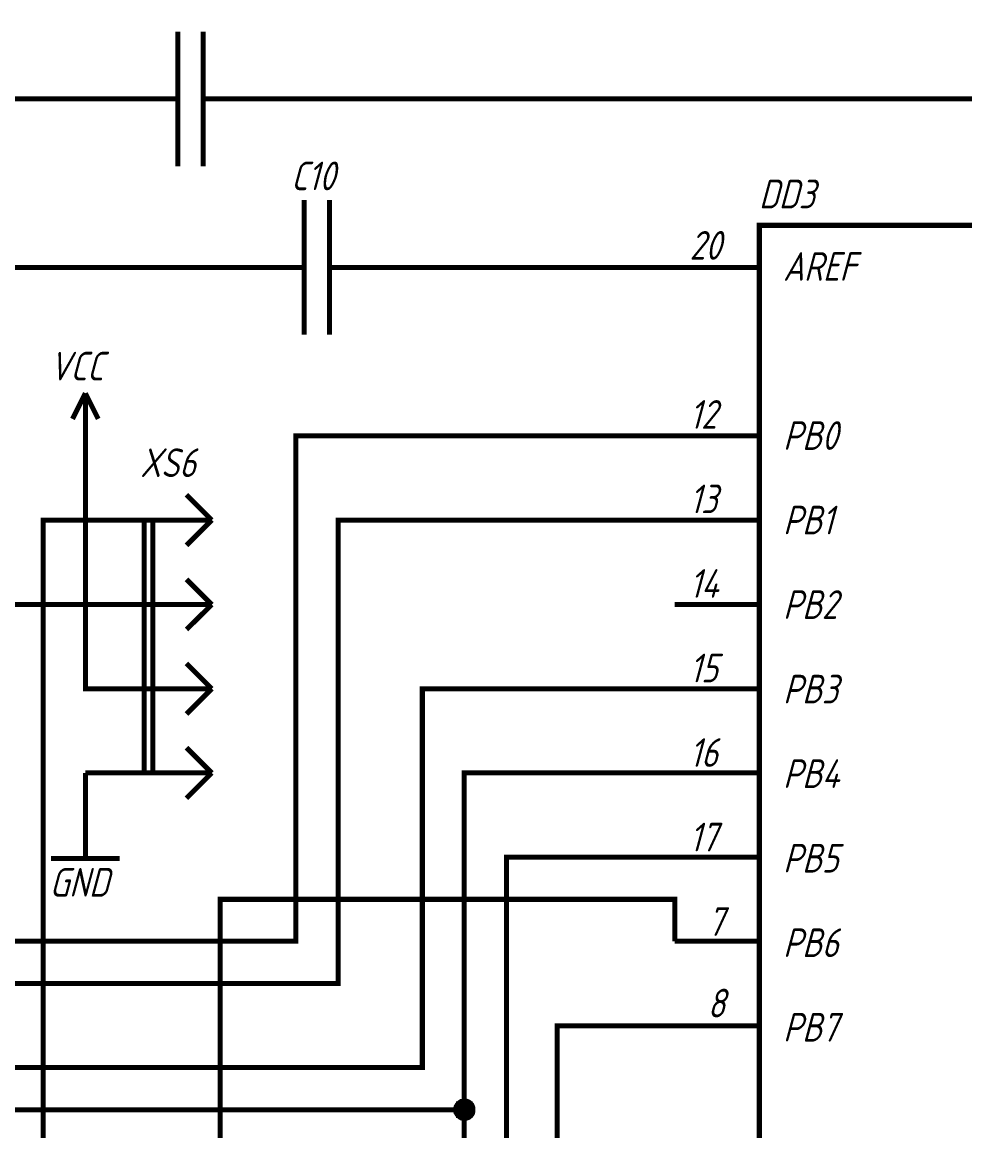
# Model space of a CAD drawing. Header units: millimetres. Extents: x 0 to 841, y 0 to 594.
# Drawn here: x 411.3 to 467.2, y 307.7 to 373.5 of the extents above; entities that cross this region are included whole.
import ezdxf

# ---------------------------------------------------------------- set-up
doc = ezdxf.new("R2010")
doc.units = ezdxf.units.MM
doc.layers.add('Sheet', color=255, linetype='Continuous')
doc.styles.get("Standard").update_dxf_attribs({"font": '', "oblique": 15})
doc.styles.get('Standard').set_extended_font_data('GOST type A')

msp = doc.modelspace()

# ---------------------------------------------------------------- linework, layer by layer
at = {"layer": 'Sheet', "color": 18, "true_color": 0x000000, "const_width": 0.3}
for points in [[(450.001, 348.986), (427.511, 348.986), (427.511, 318.995), (323.506, 318.995), (323.506, 406.482), (343.017, 406.482), (343.017, 406.482)], [(343.017, 401.488), (343.017, 401.488), (333.004, 401.488), (333.004, 316.486), (430.02, 316.486), (430.02, 343.991), (450.001, 343.991)], [(420.5, 372.975), (420.5, 364.979)], [(422.001, 372.975), (422.001, 364.979)], [(425.002, 358.976), (407.508, 358.976), (407.508, 368.988), (417.521, 368.988)], [(420.007, 368.988), (417.521, 368.988)], [(420.5, 368.988), (420.007, 368.988)], [(420.5, 364.979), (420.5, 368.988)], [(422.516, 368.988), (422.001, 368.988)], [(422.516, 368.988), (425.002, 368.988)], [(425.002, 368.988), (502.508, 368.988), (502.508, 358.976), (502.508, 353.981), (502.508, 348.986), (497.513, 348.986)], [(428.004, 362.985), (428.004, 354.989)], [(429.505, 362.985), (429.505, 354.989)], [(427.511, 358.976), (425.002, 358.976)], [(428.004, 358.976), (427.511, 358.976)], [(428.004, 354.989), (428.004, 358.976)], [(430.02, 358.976), (429.505, 358.976)], [(430.02, 358.976), (432.507, 358.976)], [(432.507, 358.976), (450.001, 358.976)], [(455.019, 358.976), (450.001, 358.976)], [(415.012, 351.517), (414.25, 349.994)], [(415.012, 351.517), (415.774, 349.994)], [(415.012, 348.986), (415.012, 351.517)], [(417.521, 333.979), (415.012, 333.979), (415.012, 348.986)], [(455.019, 348.986), (450.001, 348.986)], [(422.516, 343.991), (421.015, 345.492)], [(417.521, 343.991), (412.503, 343.991), (412.503, 278.992), (450.001, 278.992)], [(422.516, 343.991), (417.521, 343.991)], [(418.506, 343.991), (418.506, 328.985)], [(419.022, 343.991), (419.022, 328.985)], [(422.516, 343.991), (421.015, 342.491)], [(455.019, 343.991), (450.001, 343.991)], [(622.999, 341.483), (622.999, 341.483), (532.502, 341.483), (532.502, 333.979), (532.502, 333.979), (532.502, 249.001), (532.009, 249.001), (490.008, 249.001), (490.008, 261.499), (447.515, 261.499), (447.515, 269.002), (437.502, 269.002), (437.502, 308.983)], [(422.516, 338.974), (421.015, 340.475)], [(417.521, 338.974), (410.017, 338.974), (410.017, 283.987), (450.001, 283.987)], [(422.516, 338.974), (417.521, 338.974)], [(422.516, 338.974), (421.015, 337.496)], [(455.019, 338.974), (450.001, 338.974)], [(422.516, 333.979), (421.015, 335.48)], [(367.008, 70.51), (367.008, 88.002), (402.02, 88.002), (402.02, 311.492), (402.02, 311.492), (435.015, 311.492), (435.015, 333.979), (450.001, 333.979)], [(422.516, 333.979), (417.521, 333.979)], [(422.516, 333.979), (421.015, 332.479)], [(455.019, 333.979), (450.001, 333.979)], [(422.516, 328.985), (421.015, 330.485)], [(387.504, 70.51), (387.504, 85.001), (404.999, 85.001), (404.999, 308.983), (404.999, 308.983), (437.502, 308.983), (437.502, 328.985), (450.001, 328.985)], [(415.012, 328.985), (415.012, 323.9)], [(417.521, 328.985), (415.012, 328.985), (415.012, 328.985)], [(422.516, 328.985), (417.521, 328.985)], [(422.516, 328.985), (421.015, 327.484)], [(455.019, 328.985), (450.001, 328.985)], [(450.001, 323.99), (440.011, 323.99), (440.011, 306.497), (407.508, 306.497), (292.011, 306.497), (292.011, 320.496), (237.018, 320.496), (237.018, 320.496), (237.018, 283.987), (179.517, 283.987), (179.517, 314.493)], [(412.973, 323.9), (417.05, 323.9)], [(455.019, 323.99), (450.001, 323.99)], [(423.009, 192.49), (423.009, 202.502), (423.009, 321.481), (450.001, 321.481), (450.001, 318.995)], [(455.019, 318.995), (450.001, 318.995)], [(443.012, 202.502), (443.012, 202.502), (443.012, 313.978), (450.001, 313.978)], [(455.019, 313.978), (450.001, 313.978)], [(437.009, 308.983), (437.009, 309.005), (437.009, 309.028), (437.009, 309.073), (437.009, 309.095), (437.031, 309.117), (437.031, 309.14), (437.031, 309.162), (437.054, 309.185), (437.054, 309.207), (437.076, 309.229), (437.076, 309.252), (437.099, 309.274), (437.099, 309.297), (437.121, 309.319), (437.143, 309.341), (437.166, 309.341), (437.166, 309.364), (437.188, 309.386), (437.211, 309.409), (437.233, 309.409), (437.255, 309.431), (437.278, 309.431), (437.3, 309.453), (437.3, 309.453), (437.323, 309.476), (437.367, 309.476), (437.39, 309.476), (437.412, 309.498), (437.435, 309.498), (437.457, 309.498), (437.479, 309.498), (437.502, 309.498)], [(437.009, 308.983), (437.009, 309.005), (437.009, 309.028), (437.009, 309.073), (437.009, 309.095), (437.031, 309.117), (437.031, 309.14), (437.031, 309.162), (437.054, 309.185), (437.054, 309.207), (437.076, 309.229), (437.076, 309.252), (437.099, 309.274), (437.099, 309.297), (437.121, 309.319), (437.143, 309.341), (437.166, 309.341), (437.166, 309.364), (437.188, 309.386), (437.211, 309.409), (437.233, 309.409), (437.255, 309.431), (437.278, 309.431), (437.3, 309.453), (437.3, 309.453), (437.323, 309.476), (437.367, 309.476), (437.39, 309.476), (437.412, 309.498), (437.435, 309.498), (437.457, 309.498), (437.479, 309.498), (437.502, 309.498)], [(437.009, 308.983), (437.009, 309.005), (437.009, 309.028), (437.009, 309.073), (437.009, 309.095), (437.031, 309.117), (437.031, 309.14), (437.031, 309.162), (437.054, 309.185), (437.054, 309.207), (437.076, 309.229), (437.076, 309.252), (437.099, 309.274), (437.099, 309.297), (437.121, 309.319), (437.143, 309.341), (437.166, 309.341), (437.166, 309.364), (437.188, 309.386), (437.211, 309.409), (437.233, 309.409), (437.255, 309.431), (437.278, 309.431), (437.3, 309.453), (437.3, 309.453), (437.323, 309.476), (437.367, 309.476), (437.39, 309.476), (437.412, 309.498), (437.435, 309.498), (437.457, 309.498), (437.479, 309.498), (437.502, 309.498)], [(437.009, 308.983), (437.009, 309.005), (437.009, 309.028), (437.009, 309.073), (437.009, 309.095), (437.031, 309.117), (437.031, 309.14), (437.031, 309.162), (437.054, 309.185), (437.054, 309.207), (437.076, 309.229), (437.076, 309.252), (437.099, 309.274), (437.099, 309.297), (437.121, 309.319), (437.143, 309.341), (437.166, 309.341), (437.166, 309.364), (437.188, 309.386), (437.211, 309.409), (437.233, 309.409), (437.255, 309.431), (437.278, 309.431), (437.3, 309.453), (437.3, 309.453), (437.323, 309.476), (437.367, 309.476), (437.39, 309.476), (437.412, 309.498), (437.435, 309.498), (437.457, 309.498), (437.479, 309.498), (437.502, 309.498)], [(437.009, 308.983), (437.009, 309.005), (437.009, 309.028), (437.009, 309.073), (437.009, 309.095), (437.031, 309.117), (437.031, 309.14), (437.031, 309.162), (437.054, 309.185), (437.054, 309.207), (437.076, 309.229), (437.076, 309.252), (437.099, 309.274), (437.099, 309.297), (437.121, 309.319), (437.143, 309.341), (437.166, 309.341), (437.166, 309.364), (437.188, 309.386), (437.211, 309.409), (437.233, 309.409), (437.255, 309.431), (437.278, 309.431), (437.3, 309.453), (437.3, 309.453), (437.323, 309.476), (437.367, 309.476), (437.39, 309.476), (437.412, 309.498), (437.435, 309.498), (437.457, 309.498), (437.479, 309.498), (437.502, 309.498)], [(437.009, 308.983), (437.009, 309.005), (437.009, 309.028), (437.009, 309.073), (437.009, 309.095), (437.031, 309.117), (437.031, 309.14), (437.031, 309.162), (437.054, 309.185), (437.054, 309.207), (437.076, 309.229), (437.076, 309.252), (437.099, 309.274), (437.099, 309.297), (437.121, 309.319), (437.143, 309.341), (437.166, 309.341), (437.166, 309.364), (437.188, 309.386), (437.211, 309.409), (437.233, 309.409), (437.255, 309.431), (437.278, 309.431), (437.3, 309.453), (437.3, 309.453), (437.323, 309.476), (437.367, 309.476), (437.39, 309.476), (437.412, 309.498), (437.435, 309.498), (437.457, 309.498), (437.479, 309.498), (437.502, 309.498)], [(437.009, 308.983), (437.009, 309.005), (437.009, 309.028), (437.009, 309.073), (437.009, 309.095), (437.031, 309.117), (437.031, 309.14), (437.031, 309.162), (437.054, 309.185), (437.054, 309.207), (437.076, 309.229), (437.076, 309.252), (437.099, 309.274), (437.099, 309.297), (437.121, 309.319), (437.143, 309.341), (437.166, 309.341), (437.166, 309.364), (437.188, 309.386), (437.211, 309.409), (437.233, 309.409), (437.255, 309.431), (437.278, 309.431), (437.3, 309.453), (437.3, 309.453), (437.323, 309.476), (437.367, 309.476), (437.39, 309.476), (437.412, 309.498), (437.435, 309.498), (437.457, 309.498), (437.479, 309.498), (437.502, 309.498)], [(437.009, 308.983), (437.009, 309.005), (437.009, 309.028), (437.009, 309.073), (437.009, 309.095), (437.031, 309.117), (437.031, 309.14), (437.031, 309.162), (437.054, 309.185), (437.054, 309.207), (437.076, 309.229), (437.076, 309.252), (437.099, 309.274), (437.099, 309.297), (437.121, 309.319), (437.143, 309.341), (437.166, 309.341), (437.166, 309.364), (437.188, 309.386), (437.211, 309.409), (437.233, 309.409), (437.255, 309.431), (437.278, 309.431), (437.3, 309.453), (437.3, 309.453), (437.323, 309.476), (437.367, 309.476), (437.39, 309.476), (437.412, 309.498), (437.435, 309.498), (437.457, 309.498), (437.479, 309.498), (437.502, 309.498)], [(437.502, 309.498), (437.502, 309.498)], [(437.502, 309.498), (437.524, 309.498), (437.547, 309.498), (437.591, 309.498), (437.614, 309.498), (437.636, 309.476), (437.659, 309.476), (437.681, 309.476), (437.703, 309.453), (437.726, 309.453), (437.748, 309.431), (437.771, 309.431), (437.793, 309.409), (437.815, 309.409), (437.838, 309.386), (437.86, 309.364), (437.86, 309.341), (437.883, 309.341), (437.905, 309.319), (437.927, 309.297), (437.927, 309.274), (437.95, 309.252), (437.95, 309.229), (437.972, 309.207), (437.972, 309.185), (437.995, 309.162), (437.995, 309.14), (437.995, 309.117), (438.017, 309.095), (438.017, 309.073), (438.017, 309.028), (438.017, 309.005), (438.017, 308.983)], [(437.502, 309.498), (437.502, 309.498)], [(437.502, 309.498), (437.524, 309.498), (437.547, 309.498), (437.591, 309.498), (437.614, 309.498), (437.636, 309.476), (437.659, 309.476), (437.681, 309.476), (437.703, 309.453), (437.726, 309.453), (437.748, 309.431), (437.771, 309.431), (437.793, 309.409), (437.815, 309.409), (437.838, 309.386), (437.86, 309.364), (437.86, 309.341), (437.883, 309.341), (437.905, 309.319), (437.927, 309.297), (437.927, 309.274), (437.95, 309.252), (437.95, 309.229), (437.972, 309.207), (437.972, 309.185), (437.995, 309.162), (437.995, 309.14), (437.995, 309.117), (438.017, 309.095), (438.017, 309.073), (438.017, 309.028), (438.017, 309.005), (438.017, 308.983)], [(437.502, 309.498), (437.502, 309.498)], [(437.502, 309.498), (437.524, 309.498), (437.547, 309.498), (437.591, 309.498), (437.614, 309.498), (437.636, 309.476), (437.659, 309.476), (437.681, 309.476), (437.703, 309.453), (437.726, 309.453), (437.748, 309.431), (437.771, 309.431), (437.793, 309.409), (437.815, 309.409), (437.838, 309.386), (437.86, 309.364), (437.86, 309.341), (437.883, 309.341), (437.905, 309.319), (437.927, 309.297), (437.927, 309.274), (437.95, 309.252), (437.95, 309.229), (437.972, 309.207), (437.972, 309.185), (437.995, 309.162), (437.995, 309.14), (437.995, 309.117), (438.017, 309.095), (438.017, 309.073), (438.017, 309.028), (438.017, 309.005), (438.017, 308.983)], [(437.502, 309.498), (437.502, 309.498)], [(437.502, 309.498), (437.524, 309.498), (437.547, 309.498), (437.591, 309.498), (437.614, 309.498), (437.636, 309.476), (437.659, 309.476), (437.681, 309.476), (437.703, 309.453), (437.726, 309.453), (437.748, 309.431), (437.771, 309.431), (437.793, 309.409), (437.815, 309.409), (437.838, 309.386), (437.86, 309.364), (437.86, 309.341), (437.883, 309.341), (437.905, 309.319), (437.927, 309.297), (437.927, 309.274), (437.95, 309.252), (437.95, 309.229), (437.972, 309.207), (437.972, 309.185), (437.995, 309.162), (437.995, 309.14), (437.995, 309.117), (438.017, 309.095), (438.017, 309.073), (438.017, 309.028), (438.017, 309.005), (438.017, 308.983)], [(437.502, 309.498), (437.502, 309.498)], [(437.502, 309.498), (437.524, 309.498), (437.547, 309.498), (437.591, 309.498), (437.614, 309.498), (437.636, 309.476), (437.659, 309.476), (437.681, 309.476), (437.703, 309.453), (437.726, 309.453), (437.748, 309.431), (437.771, 309.431), (437.793, 309.409), (437.815, 309.409), (437.838, 309.386), (437.86, 309.364), (437.86, 309.341), (437.883, 309.341), (437.905, 309.319), (437.927, 309.297), (437.927, 309.274), (437.95, 309.252), (437.95, 309.229), (437.972, 309.207), (437.972, 309.185), (437.995, 309.162), (437.995, 309.14), (437.995, 309.117), (438.017, 309.095), (438.017, 309.073), (438.017, 309.028), (438.017, 309.005), (438.017, 308.983)], [(437.502, 309.498), (437.502, 309.498)], [(437.502, 309.498), (437.524, 309.498), (437.547, 309.498), (437.591, 309.498), (437.614, 309.498), (437.636, 309.476), (437.659, 309.476), (437.681, 309.476), (437.703, 309.453), (437.726, 309.453), (437.748, 309.431), (437.771, 309.431), (437.793, 309.409), (437.815, 309.409), (437.838, 309.386), (437.86, 309.364), (437.86, 309.341), (437.883, 309.341), (437.905, 309.319), (437.927, 309.297), (437.927, 309.274), (437.95, 309.252), (437.95, 309.229), (437.972, 309.207), (437.972, 309.185), (437.995, 309.162), (437.995, 309.14), (437.995, 309.117), (438.017, 309.095), (438.017, 309.073), (438.017, 309.028), (438.017, 309.005), (438.017, 308.983)], [(437.502, 309.498), (437.502, 309.498)], [(437.502, 309.498), (437.524, 309.498), (437.547, 309.498), (437.591, 309.498), (437.614, 309.498), (437.636, 309.476), (437.659, 309.476), (437.681, 309.476), (437.703, 309.453), (437.726, 309.453), (437.748, 309.431), (437.771, 309.431), (437.793, 309.409), (437.815, 309.409), (437.838, 309.386), (437.86, 309.364), (437.86, 309.341), (437.883, 309.341), (437.905, 309.319), (437.927, 309.297), (437.927, 309.274), (437.95, 309.252), (437.95, 309.229), (437.972, 309.207), (437.972, 309.185), (437.995, 309.162), (437.995, 309.14), (437.995, 309.117), (438.017, 309.095), (438.017, 309.073), (438.017, 309.028), (438.017, 309.005), (438.017, 308.983)], [(437.502, 309.498), (437.502, 309.498)], [(437.502, 309.498), (437.524, 309.498), (437.547, 309.498), (437.591, 309.498), (437.614, 309.498), (437.636, 309.476), (437.659, 309.476), (437.681, 309.476), (437.703, 309.453), (437.726, 309.453), (437.748, 309.431), (437.771, 309.431), (437.793, 309.409), (437.815, 309.409), (437.838, 309.386), (437.86, 309.364), (437.86, 309.341), (437.883, 309.341), (437.905, 309.319), (437.927, 309.297), (437.927, 309.274), (437.95, 309.252), (437.95, 309.229), (437.972, 309.207), (437.972, 309.185), (437.995, 309.162), (437.995, 309.14), (437.995, 309.117), (438.017, 309.095), (438.017, 309.073), (438.017, 309.028), (438.017, 309.005), (438.017, 308.983)], [(437.502, 308.49), (437.479, 308.49), (437.457, 308.49), (437.435, 308.49), (437.412, 308.49), (437.39, 308.513), (437.367, 308.513), (437.323, 308.513), (437.3, 308.535), (437.3, 308.535), (437.278, 308.557), (437.255, 308.557), (437.233, 308.58), (437.211, 308.58), (437.188, 308.602), (437.166, 308.625), (437.166, 308.647), (437.143, 308.647), (437.121, 308.669), (437.099, 308.692), (437.099, 308.714), (437.076, 308.737), (437.076, 308.759), (437.054, 308.781), (437.054, 308.781), (437.031, 308.804), (437.031, 308.849), (437.031, 308.871), (437.009, 308.893), (437.009, 308.916), (437.009, 308.938), (437.009, 308.961), (437.009, 308.983)], [(437.009, 308.983), (437.009, 308.983)], [(437.502, 308.49), (437.479, 308.49), (437.457, 308.49), (437.435, 308.49), (437.412, 308.49), (437.39, 308.513), (437.367, 308.513), (437.323, 308.513), (437.3, 308.535), (437.3, 308.535), (437.278, 308.557), (437.255, 308.557), (437.233, 308.58), (437.211, 308.58), (437.188, 308.602), (437.166, 308.625), (437.166, 308.647), (437.143, 308.647), (437.121, 308.669), (437.099, 308.692), (437.099, 308.714), (437.076, 308.737), (437.076, 308.759), (437.054, 308.781), (437.054, 308.781), (437.031, 308.804), (437.031, 308.849), (437.031, 308.871), (437.009, 308.893), (437.009, 308.916), (437.009, 308.938), (437.009, 308.961), (437.009, 308.983)], [(437.009, 308.983), (437.009, 308.983)], [(437.502, 308.49), (437.479, 308.49), (437.457, 308.49), (437.435, 308.49), (437.412, 308.49), (437.39, 308.513), (437.367, 308.513), (437.323, 308.513), (437.3, 308.535), (437.3, 308.535), (437.278, 308.557), (437.255, 308.557), (437.233, 308.58), (437.211, 308.58), (437.188, 308.602), (437.166, 308.625), (437.166, 308.647), (437.143, 308.647), (437.121, 308.669), (437.099, 308.692), (437.099, 308.714), (437.076, 308.737), (437.076, 308.759), (437.054, 308.781), (437.054, 308.781), (437.031, 308.804), (437.031, 308.849), (437.031, 308.871), (437.009, 308.893), (437.009, 308.916), (437.009, 308.938), (437.009, 308.961), (437.009, 308.983)], [(437.009, 308.983), (437.009, 308.983)], [(437.502, 308.49), (437.479, 308.49), (437.457, 308.49), (437.435, 308.49), (437.412, 308.49), (437.39, 308.513), (437.367, 308.513), (437.323, 308.513), (437.3, 308.535), (437.3, 308.535), (437.278, 308.557), (437.255, 308.557), (437.233, 308.58), (437.211, 308.58), (437.188, 308.602), (437.166, 308.625), (437.166, 308.647), (437.143, 308.647), (437.121, 308.669), (437.099, 308.692), (437.099, 308.714), (437.076, 308.737), (437.076, 308.759), (437.054, 308.781), (437.054, 308.781), (437.031, 308.804), (437.031, 308.849), (437.031, 308.871), (437.009, 308.893), (437.009, 308.916), (437.009, 308.938), (437.009, 308.961), (437.009, 308.983)], [(437.009, 308.983), (437.009, 308.983)], [(437.502, 308.49), (437.479, 308.49), (437.457, 308.49), (437.435, 308.49), (437.412, 308.49), (437.39, 308.513), (437.367, 308.513), (437.323, 308.513), (437.3, 308.535), (437.3, 308.535), (437.278, 308.557), (437.255, 308.557), (437.233, 308.58), (437.211, 308.58), (437.188, 308.602), (437.166, 308.625), (437.166, 308.647), (437.143, 308.647), (437.121, 308.669), (437.099, 308.692), (437.099, 308.714), (437.076, 308.737), (437.076, 308.759), (437.054, 308.781), (437.054, 308.781), (437.031, 308.804), (437.031, 308.849), (437.031, 308.871), (437.009, 308.893), (437.009, 308.916), (437.009, 308.938), (437.009, 308.961), (437.009, 308.983)], [(437.009, 308.983), (437.009, 308.983)], [(437.502, 308.49), (437.479, 308.49), (437.457, 308.49), (437.435, 308.49), (437.412, 308.49), (437.39, 308.513), (437.367, 308.513), (437.323, 308.513), (437.3, 308.535), (437.3, 308.535), (437.278, 308.557), (437.255, 308.557), (437.233, 308.58), (437.211, 308.58), (437.188, 308.602), (437.166, 308.625), (437.166, 308.647), (437.143, 308.647), (437.121, 308.669), (437.099, 308.692), (437.099, 308.714), (437.076, 308.737), (437.076, 308.759), (437.054, 308.781), (437.054, 308.781), (437.031, 308.804), (437.031, 308.849), (437.031, 308.871), (437.009, 308.893), (437.009, 308.916), (437.009, 308.938), (437.009, 308.961), (437.009, 308.983)], [(437.009, 308.983), (437.009, 308.983)], [(437.502, 308.49), (437.479, 308.49), (437.457, 308.49), (437.435, 308.49), (437.412, 308.49), (437.39, 308.513), (437.367, 308.513), (437.323, 308.513), (437.3, 308.535), (437.3, 308.535), (437.278, 308.557), (437.255, 308.557), (437.233, 308.58), (437.211, 308.58), (437.188, 308.602), (437.166, 308.625), (437.166, 308.647), (437.143, 308.647), (437.121, 308.669), (437.099, 308.692), (437.099, 308.714), (437.076, 308.737), (437.076, 308.759), (437.054, 308.781), (437.054, 308.781), (437.031, 308.804), (437.031, 308.849), (437.031, 308.871), (437.009, 308.893), (437.009, 308.916), (437.009, 308.938), (437.009, 308.961), (437.009, 308.983)], [(437.009, 308.983), (437.009, 308.983)], [(437.502, 308.49), (437.479, 308.49), (437.457, 308.49), (437.435, 308.49), (437.412, 308.49), (437.39, 308.513), (437.367, 308.513), (437.323, 308.513), (437.3, 308.535), (437.3, 308.535), (437.278, 308.557), (437.255, 308.557), (437.233, 308.58), (437.211, 308.58), (437.188, 308.602), (437.166, 308.625), (437.166, 308.647), (437.143, 308.647), (437.121, 308.669), (437.099, 308.692), (437.099, 308.714), (437.076, 308.737), (437.076, 308.759), (437.054, 308.781), (437.054, 308.781), (437.031, 308.804), (437.031, 308.849), (437.031, 308.871), (437.009, 308.893), (437.009, 308.916), (437.009, 308.938), (437.009, 308.961), (437.009, 308.983)], [(437.009, 308.983), (437.009, 308.983)], [(438.017, 308.983), (438.017, 308.961), (438.017, 308.938), (438.017, 308.916), (438.017, 308.893), (437.995, 308.871), (437.995, 308.849), (437.995, 308.804), (437.972, 308.781), (437.972, 308.781), (437.95, 308.759), (437.95, 308.737), (437.927, 308.714), (437.927, 308.692), (437.905, 308.669), (437.883, 308.647), (437.86, 308.647), (437.86, 308.625), (437.838, 308.602), (437.815, 308.58), (437.793, 308.58), (437.771, 308.557), (437.748, 308.557), (437.726, 308.535), (437.703, 308.535), (437.681, 308.513), (437.659, 308.513), (437.636, 308.513), (437.614, 308.49), (437.591, 308.49), (437.547, 308.49), (437.524, 308.49), (437.502, 308.49)], [(438.017, 308.983), (438.017, 308.961), (438.017, 308.938), (438.017, 308.916), (438.017, 308.893), (437.995, 308.871), (437.995, 308.849), (437.995, 308.804), (437.972, 308.781), (437.972, 308.781), (437.95, 308.759), (437.95, 308.737), (437.927, 308.714), (437.927, 308.692), (437.905, 308.669), (437.883, 308.647), (437.86, 308.647), (437.86, 308.625), (437.838, 308.602), (437.815, 308.58), (437.793, 308.58), (437.771, 308.557), (437.748, 308.557), (437.726, 308.535), (437.703, 308.535), (437.681, 308.513), (437.659, 308.513), (437.636, 308.513), (437.614, 308.49), (437.591, 308.49), (437.547, 308.49), (437.524, 308.49), (437.502, 308.49)], [(438.017, 308.983), (438.017, 308.961), (438.017, 308.938), (438.017, 308.916), (438.017, 308.893), (437.995, 308.871), (437.995, 308.849), (437.995, 308.804), (437.972, 308.781), (437.972, 308.781), (437.95, 308.759), (437.95, 308.737), (437.927, 308.714), (437.927, 308.692), (437.905, 308.669), (437.883, 308.647), (437.86, 308.647), (437.86, 308.625), (437.838, 308.602), (437.815, 308.58), (437.793, 308.58), (437.771, 308.557), (437.748, 308.557), (437.726, 308.535), (437.703, 308.535), (437.681, 308.513), (437.659, 308.513), (437.636, 308.513), (437.614, 308.49), (437.591, 308.49), (437.547, 308.49), (437.524, 308.49), (437.502, 308.49)], [(438.017, 308.983), (438.017, 308.961), (438.017, 308.938), (438.017, 308.916), (438.017, 308.893), (437.995, 308.871), (437.995, 308.849), (437.995, 308.804), (437.972, 308.781), (437.972, 308.781), (437.95, 308.759), (437.95, 308.737), (437.927, 308.714), (437.927, 308.692), (437.905, 308.669), (437.883, 308.647), (437.86, 308.647), (437.86, 308.625), (437.838, 308.602), (437.815, 308.58), (437.793, 308.58), (437.771, 308.557), (437.748, 308.557), (437.726, 308.535), (437.703, 308.535), (437.681, 308.513), (437.659, 308.513), (437.636, 308.513), (437.614, 308.49), (437.591, 308.49), (437.547, 308.49), (437.524, 308.49), (437.502, 308.49)], [(438.017, 308.983), (438.017, 308.961), (438.017, 308.938), (438.017, 308.916), (438.017, 308.893), (437.995, 308.871), (437.995, 308.849), (437.995, 308.804), (437.972, 308.781), (437.972, 308.781), (437.95, 308.759), (437.95, 308.737), (437.927, 308.714), (437.927, 308.692), (437.905, 308.669), (437.883, 308.647), (437.86, 308.647), (437.86, 308.625), (437.838, 308.602), (437.815, 308.58), (437.793, 308.58), (437.771, 308.557), (437.748, 308.557), (437.726, 308.535), (437.703, 308.535), (437.681, 308.513), (437.659, 308.513), (437.636, 308.513), (437.614, 308.49), (437.591, 308.49), (437.547, 308.49), (437.524, 308.49), (437.502, 308.49)], [(438.017, 308.983), (438.017, 308.961), (438.017, 308.938), (438.017, 308.916), (438.017, 308.893), (437.995, 308.871), (437.995, 308.849), (437.995, 308.804), (437.972, 308.781), (437.972, 308.781), (437.95, 308.759), (437.95, 308.737), (437.927, 308.714), (437.927, 308.692), (437.905, 308.669), (437.883, 308.647), (437.86, 308.647), (437.86, 308.625), (437.838, 308.602), (437.815, 308.58), (437.793, 308.58), (437.771, 308.557), (437.748, 308.557), (437.726, 308.535), (437.703, 308.535), (437.681, 308.513), (437.659, 308.513), (437.636, 308.513), (437.614, 308.49), (437.591, 308.49), (437.547, 308.49), (437.524, 308.49), (437.502, 308.49)], [(438.017, 308.983), (438.017, 308.961), (438.017, 308.938), (438.017, 308.916), (438.017, 308.893), (437.995, 308.871), (437.995, 308.849), (437.995, 308.804), (437.972, 308.781), (437.972, 308.781), (437.95, 308.759), (437.95, 308.737), (437.927, 308.714), (437.927, 308.692), (437.905, 308.669), (437.883, 308.647), (437.86, 308.647), (437.86, 308.625), (437.838, 308.602), (437.815, 308.58), (437.793, 308.58), (437.771, 308.557), (437.748, 308.557), (437.726, 308.535), (437.703, 308.535), (437.681, 308.513), (437.659, 308.513), (437.636, 308.513), (437.614, 308.49), (437.591, 308.49), (437.547, 308.49), (437.524, 308.49), (437.502, 308.49)], [(438.017, 308.983), (438.017, 308.961), (438.017, 308.938), (438.017, 308.916), (438.017, 308.893), (437.995, 308.871), (437.995, 308.849), (437.995, 308.804), (437.972, 308.781), (437.972, 308.781), (437.95, 308.759), (437.95, 308.737), (437.927, 308.714), (437.927, 308.692), (437.905, 308.669), (437.883, 308.647), (437.86, 308.647), (437.86, 308.625), (437.838, 308.602), (437.815, 308.58), (437.793, 308.58), (437.771, 308.557), (437.748, 308.557), (437.726, 308.535), (437.703, 308.535), (437.681, 308.513), (437.659, 308.513), (437.636, 308.513), (437.614, 308.49), (437.591, 308.49), (437.547, 308.49), (437.524, 308.49), (437.502, 308.49)], [(438.017, 308.983), (438.017, 308.983), (438.017, 308.983), (438.017, 308.983), (438.017, 308.983), (438.017, 308.983), (438.017, 308.983), (438.017, 308.983), (438.017, 308.983), (438.017, 308.983), (438.017, 308.983), (438.017, 308.983), (438.017, 308.983), (438.017, 308.983), (438.017, 308.983), (438.017, 308.983), (438.017, 308.983), (438.017, 308.983), (438.017, 308.983), (438.017, 308.983), (438.017, 308.983), (438.017, 308.983), (438.017, 308.983), (438.017, 308.983), (438.017, 308.983), (438.017, 308.983), (438.017, 308.983), (438.017, 308.983), (438.017, 308.983), (438.017, 308.983), (438.017, 308.983), (438.017, 308.983), (438.017, 308.983)], [(438.017, 308.983), (438.017, 308.983)], [(438.017, 308.983), (438.017, 308.983), (438.017, 308.983), (438.017, 308.983), (438.017, 308.983), (438.017, 308.983), (438.017, 308.983), (438.017, 308.983), (438.017, 308.983), (438.017, 308.983), (438.017, 308.983), (438.017, 308.983), (438.017, 308.983), (438.017, 308.983), (438.017, 308.983), (438.017, 308.983), (438.017, 308.983), (438.017, 308.983), (438.017, 308.983), (438.017, 308.983), (438.017, 308.983), (438.017, 308.983), (438.017, 308.983), (438.017, 308.983), (438.017, 308.983), (438.017, 308.983), (438.017, 308.983), (438.017, 308.983), (438.017, 308.983), (438.017, 308.983), (438.017, 308.983), (438.017, 308.983), (438.017, 308.983)], [(438.017, 308.983), (438.017, 308.983)], [(438.017, 308.983), (438.017, 308.983), (438.017, 308.983), (438.017, 308.983), (438.017, 308.983), (438.017, 308.983), (438.017, 308.983), (438.017, 308.983), (438.017, 308.983), (438.017, 308.983), (438.017, 308.983), (438.017, 308.983), (438.017, 308.983), (438.017, 308.983), (438.017, 308.983), (438.017, 308.983), (438.017, 308.983), (438.017, 308.983), (438.017, 308.983), (438.017, 308.983), (438.017, 308.983), (438.017, 308.983), (438.017, 308.983), (438.017, 308.983), (438.017, 308.983), (438.017, 308.983), (438.017, 308.983), (438.017, 308.983), (438.017, 308.983), (438.017, 308.983), (438.017, 308.983), (438.017, 308.983), (438.017, 308.983)], [(438.017, 308.983), (438.017, 308.983)], [(438.017, 308.983), (438.017, 308.983), (438.017, 308.983), (438.017, 308.983), (438.017, 308.983), (438.017, 308.983), (438.017, 308.983), (438.017, 308.983), (438.017, 308.983), (438.017, 308.983), (438.017, 308.983), (438.017, 308.983), (438.017, 308.983), (438.017, 308.983), (438.017, 308.983), (438.017, 308.983), (438.017, 308.983), (438.017, 308.983), (438.017, 308.983), (438.017, 308.983), (438.017, 308.983), (438.017, 308.983), (438.017, 308.983), (438.017, 308.983), (438.017, 308.983), (438.017, 308.983), (438.017, 308.983), (438.017, 308.983), (438.017, 308.983), (438.017, 308.983), (438.017, 308.983), (438.017, 308.983), (438.017, 308.983)], [(438.017, 308.983), (438.017, 308.983)], [(438.017, 308.983), (438.017, 308.983), (438.017, 308.983), (438.017, 308.983), (438.017, 308.983), (438.017, 308.983), (438.017, 308.983), (438.017, 308.983), (438.017, 308.983), (438.017, 308.983), (438.017, 308.983), (438.017, 308.983), (438.017, 308.983), (438.017, 308.983), (438.017, 308.983), (438.017, 308.983), (438.017, 308.983), (438.017, 308.983), (438.017, 308.983), (438.017, 308.983), (438.017, 308.983), (438.017, 308.983), (438.017, 308.983), (438.017, 308.983), (438.017, 308.983), (438.017, 308.983), (438.017, 308.983), (438.017, 308.983), (438.017, 308.983), (438.017, 308.983), (438.017, 308.983), (438.017, 308.983), (438.017, 308.983)], [(438.017, 308.983), (438.017, 308.983)], [(438.017, 308.983), (438.017, 308.983), (438.017, 308.983), (438.017, 308.983), (438.017, 308.983), (438.017, 308.983), (438.017, 308.983), (438.017, 308.983), (438.017, 308.983), (438.017, 308.983), (438.017, 308.983), (438.017, 308.983), (438.017, 308.983), (438.017, 308.983), (438.017, 308.983), (438.017, 308.983), (438.017, 308.983), (438.017, 308.983), (438.017, 308.983), (438.017, 308.983), (438.017, 308.983), (438.017, 308.983), (438.017, 308.983), (438.017, 308.983), (438.017, 308.983), (438.017, 308.983), (438.017, 308.983), (438.017, 308.983), (438.017, 308.983), (438.017, 308.983), (438.017, 308.983), (438.017, 308.983), (438.017, 308.983)], [(438.017, 308.983), (438.017, 308.983)], [(438.017, 308.983), (438.017, 308.983), (438.017, 308.983), (438.017, 308.983), (438.017, 308.983), (438.017, 308.983), (438.017, 308.983), (438.017, 308.983), (438.017, 308.983), (438.017, 308.983), (438.017, 308.983), (438.017, 308.983), (438.017, 308.983), (438.017, 308.983), (438.017, 308.983), (438.017, 308.983), (438.017, 308.983), (438.017, 308.983), (438.017, 308.983), (438.017, 308.983), (438.017, 308.983), (438.017, 308.983), (438.017, 308.983), (438.017, 308.983), (438.017, 308.983), (438.017, 308.983), (438.017, 308.983), (438.017, 308.983), (438.017, 308.983), (438.017, 308.983), (438.017, 308.983), (438.017, 308.983), (438.017, 308.983)], [(438.017, 308.983), (438.017, 308.983)], [(438.017, 308.983), (438.017, 308.983), (438.017, 308.983), (438.017, 308.983), (438.017, 308.983), (438.017, 308.983), (438.017, 308.983), (438.017, 308.983), (438.017, 308.983), (438.017, 308.983), (438.017, 308.983), (438.017, 308.983), (438.017, 308.983), (438.017, 308.983), (438.017, 308.983), (438.017, 308.983), (438.017, 308.983), (438.017, 308.983), (438.017, 308.983), (438.017, 308.983), (438.017, 308.983), (438.017, 308.983), (438.017, 308.983), (438.017, 308.983), (438.017, 308.983), (438.017, 308.983), (438.017, 308.983), (438.017, 308.983), (438.017, 308.983), (438.017, 308.983), (438.017, 308.983), (438.017, 308.983), (438.017, 308.983)], [(438.017, 308.983), (438.017, 308.983)]]:
    msp.add_lwpolyline(points, dxfattribs=at)
msp.add_lwpolyline([(455.019, 361.484), (492.517, 361.484), (492.517, 266.494), (455.019, 266.494), (455.019, 361.484)], close=True, dxfattribs=at)
at = {"layer": 'Sheet', "color": 18, "true_color": 0x000000, "const_width": 0.508}
msp.add_lwpolyline([(437.246, 309, 1), (437.754, 309, 1)], format="xyb", close=True, dxfattribs=at)

# ---------------------------------------------------------------- texts
at = {"layer": 'Sheet', "color": 18, "true_color": 0x000000, "oblique": 15}
for s, p in [('C10', (427.22, 363.567)), ('DD3', (454.997, 362.492)), ('20', (450.875, 359.446)), ('AREF', (456.43, 358.192)), ('VCC', (412.884, 352.279)), ('12', (450.875, 349.412)), ('PB0', (456.43, 348.157)), ('XS6', (418.26, 346.545)), ('13', (450.875, 344.395)), ('PB1', (456.43, 343.14)), ('14', (450.875, 339.377)), ('PB2', (456.43, 338.123)), ('15', (450.875, 334.36)), ('PB3', (456.43, 333.106)), ('16', (450.875, 329.343)), ('PB4', (456.43, 328.089)), ('17', (450.875, 324.326)), ('PB5', (456.43, 323.071)), ('GND', (412.884, 321.638)), ('7', (451.95, 319.309)), ('PB6', (456.43, 318.054)), ('8', (451.95, 314.471)), ('PB7', (456.43, 313.037))]:
    msp.add_text(s, height=1.7, dxfattribs=at).set_placement(p)

doc.saveas('drawing.dxf')
